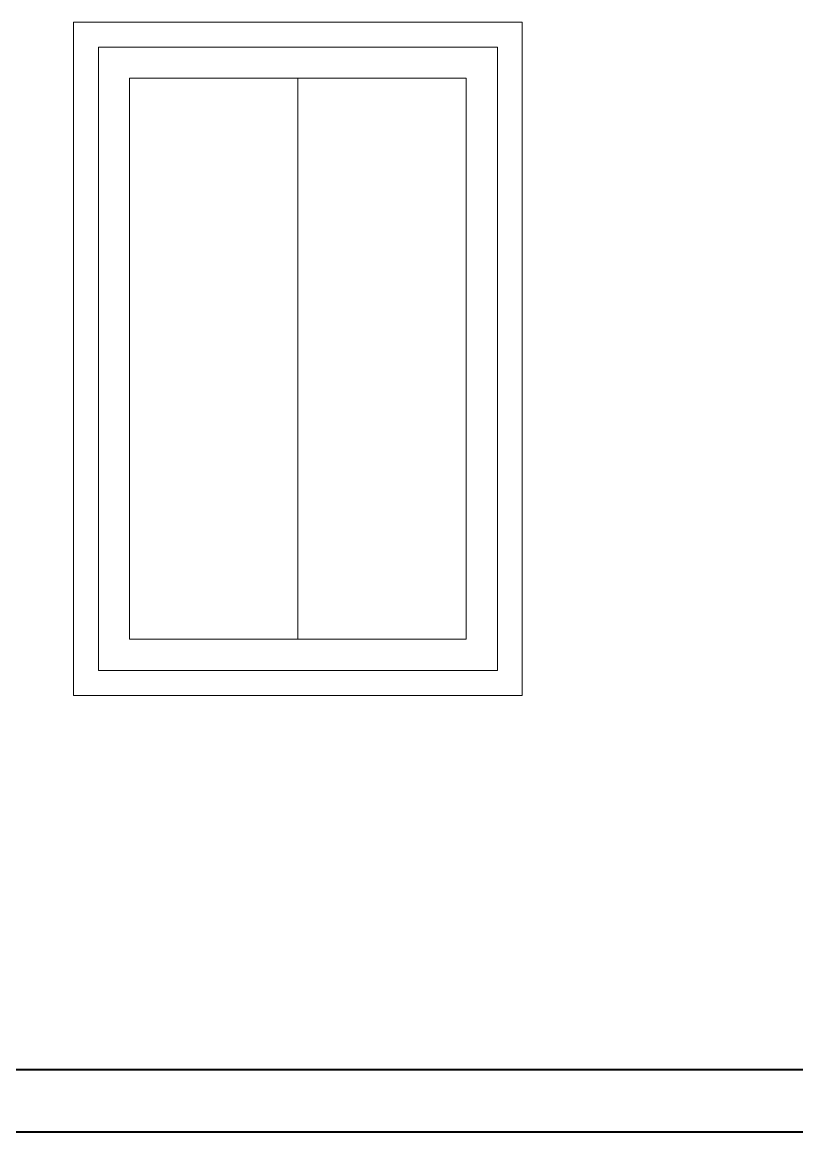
# Model space of a CAD drawing. Header units: inches. Extents: x 141029 to 166402, y -23568 to -18036.
# Drawn here: x 150696.5 to 150758.7, y -22305 to -22216 of the extents above; entities that cross this region are included whole.
import ezdxf

# ---------------------------------------------------------------- set-up
doc = ezdxf.new("R2010")
doc.units = ezdxf.units.IN
doc.header["$LTSCALE"] = 0.5
doc.header["$MEASUREMENT"] = 0
doc.layers.add('wall', color=1, linetype='Continuous', lineweight=40)
doc.layers.add('window', color=4, linetype='Continuous', lineweight=13)

msp = doc.modelspace()

# ---------------------------------------------------------------- linework, layer by layer
at = {"layer": 'wall'}
for p, q in [((150542.646, -22299.966), (150910.646, -22299.966)), ((150542.646, -22304.966), (150910.646, -22304.966))]:
    msp.add_line(p, q, dxfattribs=at)
at = {"layer": 'window'}
for p, q in [((150700.646, -22215.966), (150736.646, -22215.966)), ((150700.646, -22269.966), (150700.646, -22215.966)), ((150736.646, -22215.966), (150736.646, -22269.966)), ((150702.646, -22217.966), (150734.646, -22217.966)), ((150702.646, -22267.966), (150702.646, -22217.966)), ((150734.646, -22217.966), (150734.646, -22267.966)), ((150705.146, -22265.466), (150705.146, -22220.466)), ((150705.146, -22220.466), (150732.146, -22220.466)), ((150718.646, -22220.466), (150718.646, -22265.466)), ((150732.146, -22220.466), (150732.146, -22265.466)), ((150732.146, -22265.466), (150705.146, -22265.466)), ((150734.646, -22267.966), (150702.646, -22267.966)), ((150736.646, -22269.966), (150700.646, -22269.966))]:
    msp.add_line(p, q, dxfattribs=at)

doc.saveas('drawing.dxf')
